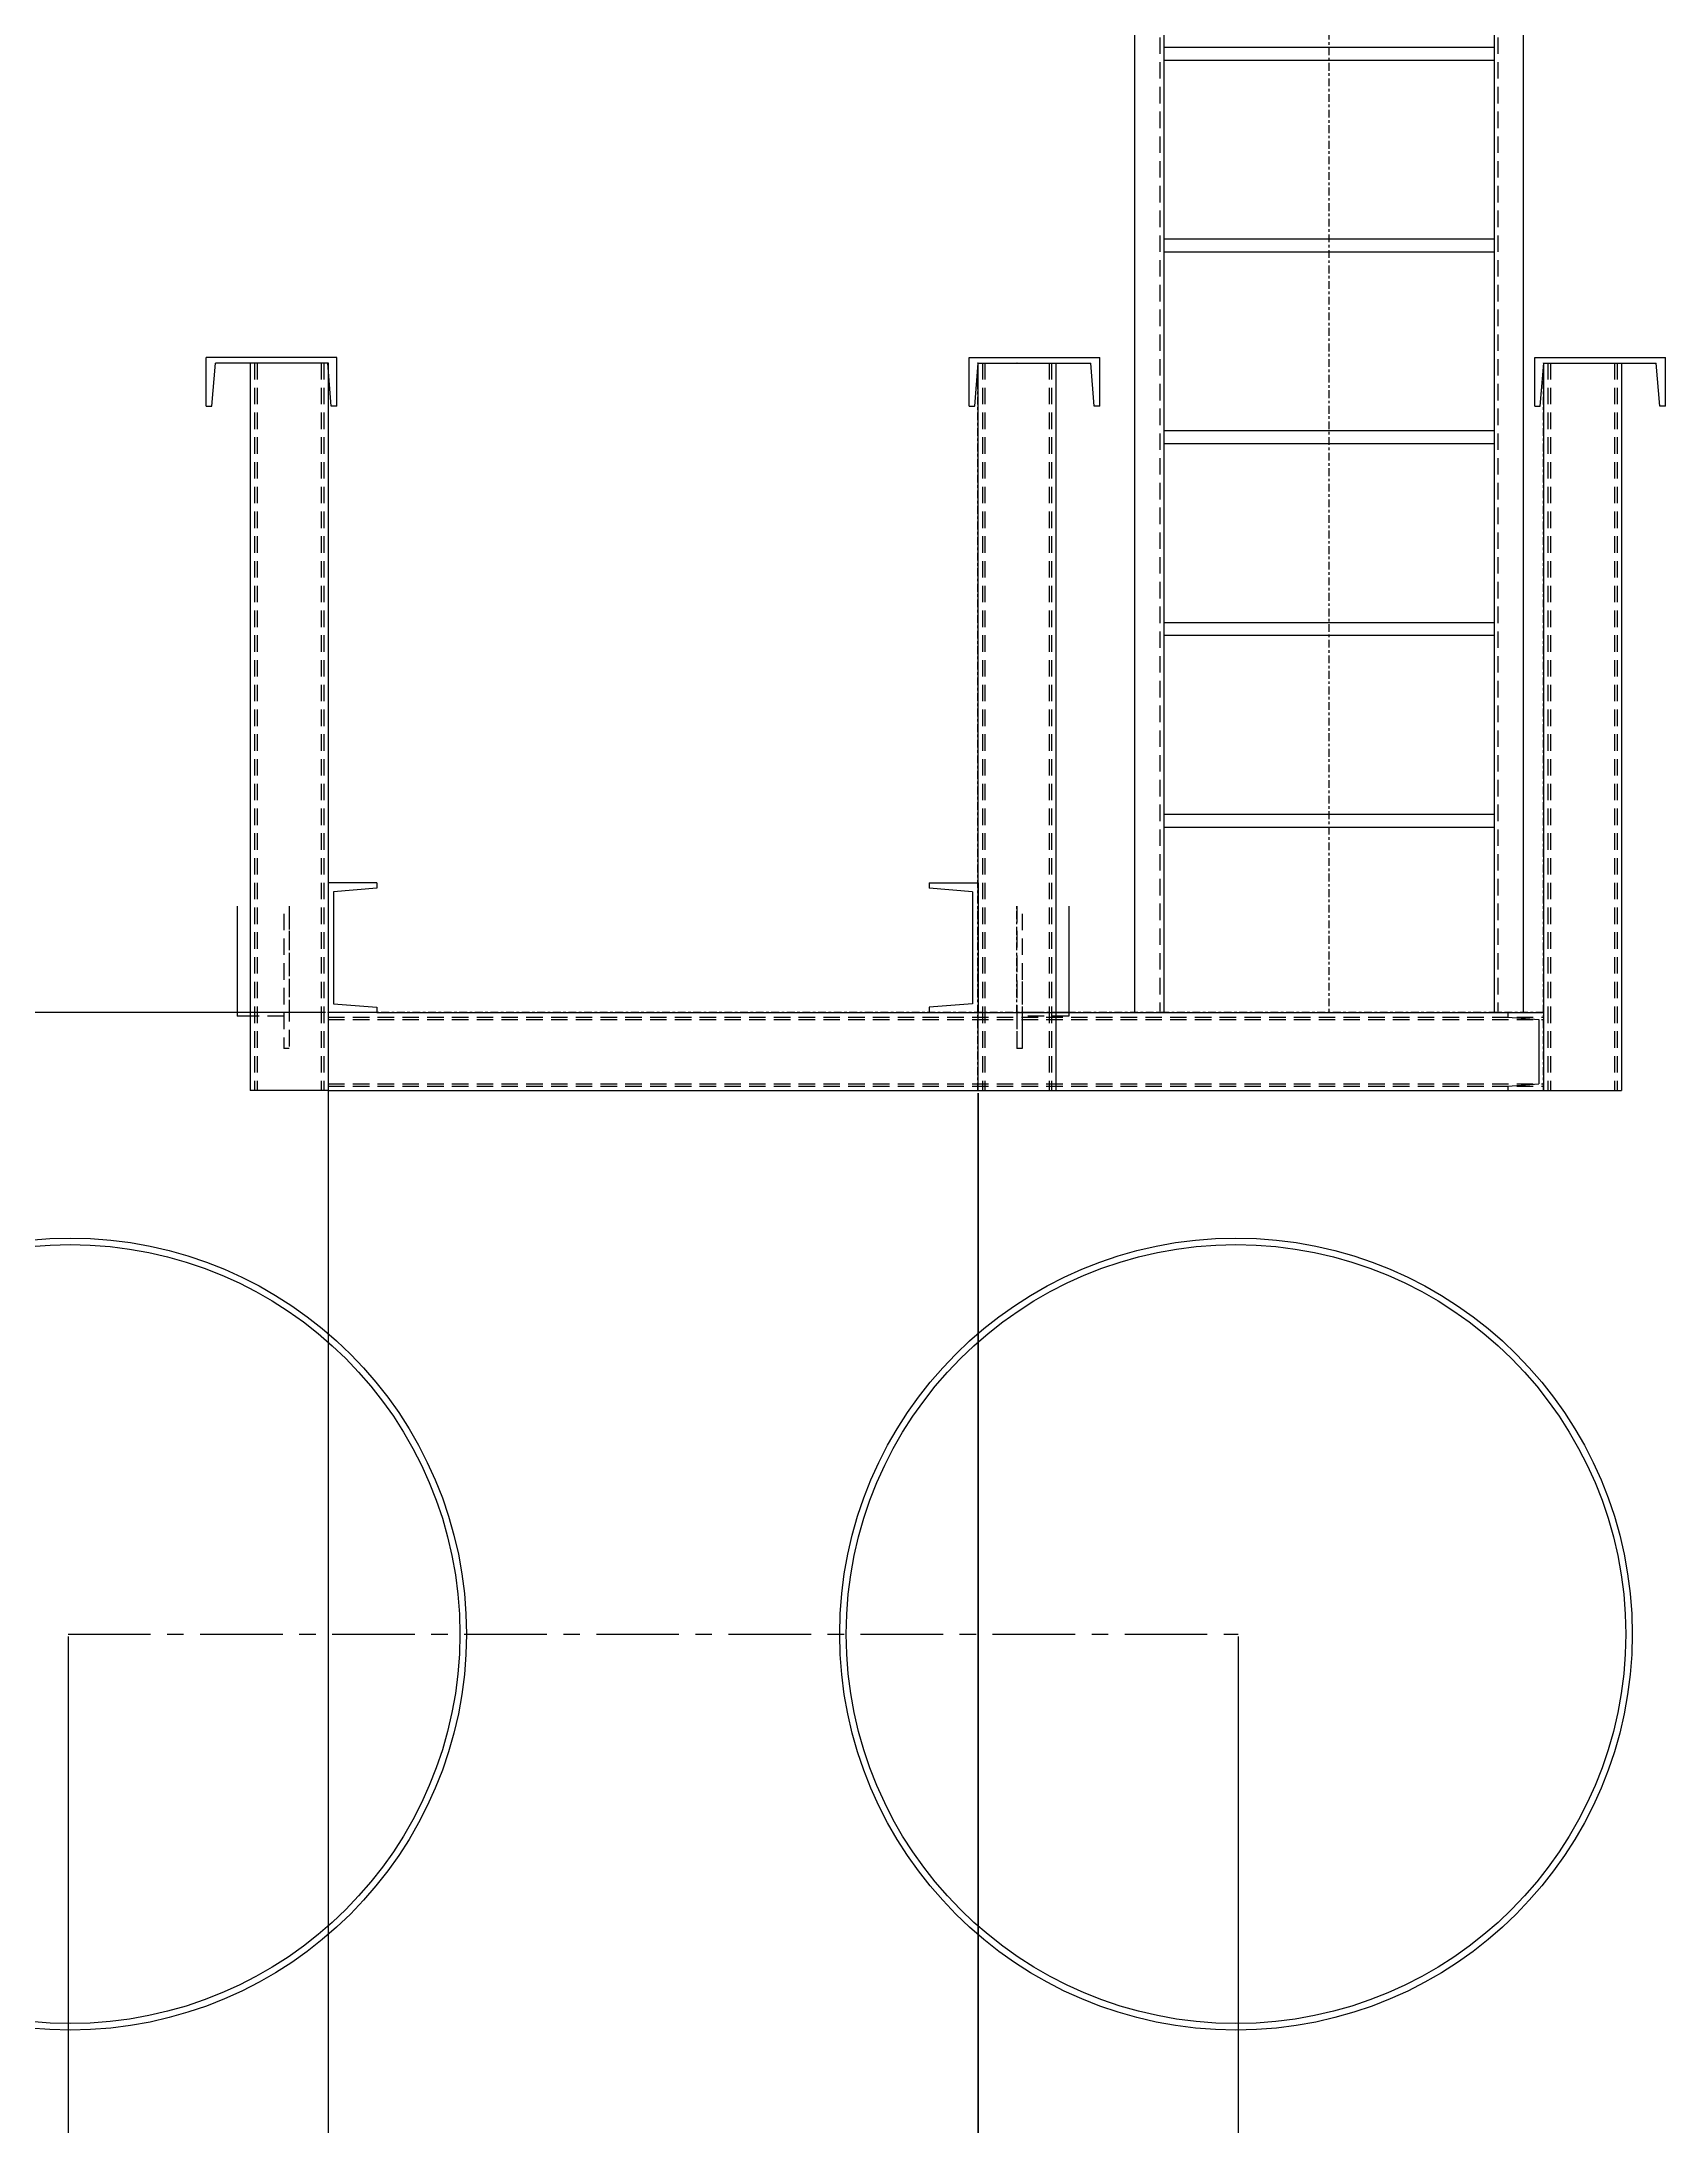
# Model space of a CAD drawing. Header units: millimetres. Extents: x 3475 to 5063, y 878 to 4342.
# Drawn here: x 4438 to 5063, y 1282 to 2085 of the extents above; entities that cross this region are included whole.
import ezdxf

# ---------------------------------------------------------------- set-up
doc = ezdxf.new("R2010")
doc.units = ezdxf.units.MM
for name, pattern in [('CENTER', [50.8, 31.75, -6.35, 6.35, -6.35]), ('HIDDEN', [9.525, 6.35, -3.175]), ('XKITLINE00', [0]), ('XKITLINE03', [6, 3, -1, 1, -1])]:
    doc.linetypes.add(name, pattern=pattern)
doc.styles.add('ROMANS', font='romans.shx')
doc.dimstyles.new('MD300-20', dxfattribs={"dimtxt": 2.5, "dimasz": 2.5, "dimexe": 1, "dimexo": 1, "dimgap": 0.5, "dimtad": 1, "dimdec": 1, "dimlfac": 20, "dimrnd": 0.5, "dimdsep": 46, "dimtxsty": 'ROMANS', "dimcen": 1, "dimclrd": 146, "dimclre": 146, "dimclrt": 30, "dimadec": 1, "dimazin": 2, "dimtfac": 1, "dimtdec": 1, "dimtmove": 0, "dimatfit": 1, "dimfxl": 1, "dimtolj": 1, "dimtzin": 0, "dimlwd": -1, "dimlwe": -1, "dimarcsym": 0})

# ---------------------------------------------------------------- blocks, each defined once
blk = doc.blocks.new('*D8')
at = {"color": 146, "transparency": 16777216}
for p, q in [((4548.26, 1709.91), (4548.26, 1227.54)), ((4448.24, 1470.77), (4448.24, 1227.54)), ((4450.74, 1228.54), (4545.76, 1228.54))]:
    blk.add_line(p, q, dxfattribs=at)
for points in [[(4450.74, 1228.96), (4450.74, 1228.13), (4448.24, 1228.54)], [(4545.76, 1228.96), (4545.76, 1228.13), (4548.26, 1228.54)]]:
    blk.add_solid(points, dxfattribs=at)
at = {"layer": 'DEFPOINTS', "color": 0, "transparency": 16777216}
for p in [(4548.26, 1710.91), (4448.24, 1471.77), (4548.26, 1228.54)]:
    blk.add_point(p, dxfattribs=at)
at = {"color": 30, "transparency": 16777216, "insert": (4498.25, 1230.29), "char_height": 2.5, "attachment_point": 5, "style": 'ROMANS'}
blk.add_mtext('\\A1;2000.5', dxfattribs=at)
blk = doc.blocks.new('*D9')
at = {"color": 146, "transparency": 16777216}
for p, q in [((4548.26, 1697.41), (4548.26, 1227.54)), ((4798.23, 1679.87), (4798.23, 1227.54)), ((4550.76, 1228.54), (4795.73, 1228.54))]:
    blk.add_line(p, q, dxfattribs=at)
for points in [[(4550.76, 1228.96), (4550.76, 1228.13), (4548.26, 1228.54)], [(4795.73, 1228.96), (4795.73, 1228.13), (4798.23, 1228.54)]]:
    blk.add_solid(points, dxfattribs=at)
at = {"layer": 'DEFPOINTS', "color": 0, "transparency": 16777216}
for p in [(4548.26, 1698.41), (4798.23, 1680.87), (4798.23, 1228.54)]:
    blk.add_point(p, dxfattribs=at)
at = {"color": 30, "transparency": 16777216, "insert": (4673.24, 1230.29), "char_height": 2.5, "attachment_point": 5, "style": 'ROMANS'}
blk.add_mtext('\\A1;4999.5', dxfattribs=at)
blk = doc.blocks.new('*D10')
at = {"color": 146, "transparency": 16777216}
for p, q in [((4798.21, 1679.91), (4798.21, 1227.54)), ((4898.24, 1470.77), (4898.24, 1227.54)), ((4800.71, 1228.54), (4895.74, 1228.54))]:
    blk.add_line(p, q, dxfattribs=at)
for points in [[(4800.71, 1228.96), (4800.71, 1228.13), (4798.21, 1228.54)], [(4895.74, 1228.96), (4895.74, 1228.13), (4898.24, 1228.54)]]:
    blk.add_solid(points, dxfattribs=at)
at = {"layer": 'DEFPOINTS', "color": 0, "transparency": 16777216}
for p in [(4798.21, 1680.91), (4898.24, 1471.77), (4898.24, 1228.54)]:
    blk.add_point(p, dxfattribs=at)
at = {"color": 30, "transparency": 16777216, "insert": (4848.22, 1230.29), "char_height": 2.5, "attachment_point": 5, "style": 'ROMANS'}
blk.add_mtext('\\A1;2000.5', dxfattribs=at)
blk = doc.blocks.new('*D11')
at = {"color": 146, "transparency": 16777216}
for p, q in [((4448.24, 1470.77), (4448.24, 1191.43)), ((4898.24, 1470.77), (4898.24, 1191.43)), ((4895.74, 1192.43), (4450.74, 1192.43))]:
    blk.add_line(p, q, dxfattribs=at)
for points in [[(4450.74, 1192.85), (4450.74, 1192.02), (4448.24, 1192.43)], [(4895.74, 1192.85), (4895.74, 1192.02), (4898.24, 1192.43)]]:
    blk.add_solid(points, dxfattribs=at)
at = {"layer": 'DEFPOINTS', "color": 0, "transparency": 16777216}
for p in [(4448.24, 1471.77), (4898.24, 1471.77), (4448.24, 1192.43)]:
    blk.add_point(p, dxfattribs=at)
at = {"color": 30, "transparency": 16777216, "insert": (4673.24, 1194.18), "char_height": 2.5, "attachment_point": 5, "style": 'ROMANS'}
blk.add_mtext('\\A1;9000', dxfattribs=at)
blk = doc.blocks.new('*D12')
at = {"color": 146, "transparency": 16777216}
for p, q in [((4547.26, 3998.41), (4381.18, 3998.41)), ((4382.18, 1713.41), (4382.18, 3995.91)), ((4547.26, 1710.91), (4381.18, 1710.91))]:
    blk.add_line(p, q, dxfattribs=at)
for points in [[(4381.76, 3995.91), (4382.59, 3995.91), (4382.18, 3998.41)], [(4381.76, 1713.41), (4382.59, 1713.41), (4382.18, 1710.91)]]:
    blk.add_solid(points, dxfattribs=at)
at = {"layer": 'DEFPOINTS', "color": 0, "transparency": 16777216}
for p in [(4382.18, 3998.41), (4548.26, 3998.41), (4548.26, 1710.91)]:
    blk.add_point(p, dxfattribs=at)
at = {"color": 30, "transparency": 16777216, "insert": (4380.43, 2854.66), "char_height": 2.5, "attachment_point": 5, "rotation": 90, "style": 'ROMANS'}
blk.add_mtext('\\A1;45750', dxfattribs=at)
blk = doc.blocks.new('U200')
at = {"color": 7, "linetype": 'XKITLINE00'}
for p, q in [((16438.52, 4215.64), (16428.47, 4215.64)), ((16428.9, 4211.89), (16429.17, 4215.22)), ((16437.82, 4215.22), (16429.17, 4215.22)), ((16438.09, 4211.89), (16437.82, 4215.22)), ((16438.52, 4211.89), (16438.52, 4215.64)), ((16438.11, 4211.9), (16438.09, 4211.92))]:
    blk.add_line(p, q, dxfattribs=at)
for p, q in [((16428.47, 4211.89), (16428.47, 4215.64)), ((16428.47, 4211.89), (16428.9, 4211.89)), ((16438.52, 4211.89), (16438.11, 4211.9))]:
    blk.add_line(p, q)

msp = doc.modelspace()

# ---------------------------------------------------------------- linework, layer by layer
at = {"color": 3, "linetype": 'HIDDEN'}
for p, q in [((4868.2074, 4248.4133), (4868.2074, 1710.9125)), ((4998.2074, 4248.4133), (4998.2074, 1710.9125)), ((4869.7074, 2082.3642), (4869.7074, 2077.3642)), ((4996.7074, 2082.3642), (4996.7074, 2077.3642)), ((4869.7074, 2008.5739), (4869.7074, 2003.5739)), ((4996.7074, 2008.5739), (4996.7074, 2003.5739)), ((4519.7201, 1960.9124), (4518.9699, 1960.9124)), ((4519.7201, 1960.9124), (4518.9699, 1960.9124)), ((4519.9562, 1960.9124), (4519.9563, 1680.9126)), ((4520.9162, 1960.9124), (4520.9163, 1680.9126)), ((4545.5962, 1960.9124), (4545.5963, 1680.9126)), ((4546.5562, 1960.9124), (4546.5563, 1680.9126)), ((4547.5449, 1960.9124), (4546.7951, 1960.9124)), ((4548.2562, 1960.9124), (4548.2563, 1710.9125)), ((4799.9062, 1960.9122), (4799.9061, 1680.9125)), ((4800.8662, 1960.9122), (4800.8661, 1680.9125)), ((4825.5462, 1960.9122), (4825.5461, 1680.9124)), ((4826.5062, 1960.9122), (4826.5061, 1680.9124)), ((5015.7062, 1960.9122), (5015.706, 1680.9125)), ((5015.7062, 1960.9121), (5015.706, 1680.9125)), ((5015.7062, 1960.9121), (5045.7062, 1960.9121)), ((5016.431, 1960.9122), (5017.1813, 1960.9122)), ((5017.4062, 1960.9122), (5017.406, 1680.9125)), ((5017.4062, 1960.9121), (5017.406, 1680.9125)), ((5018.3662, 1960.9122), (5018.366, 1680.9125)), ((5018.3662, 1960.9121), (5018.366, 1680.9125)), ((5043.0462, 1960.9122), (5043.046, 1680.9124)), ((5043.0462, 1960.9121), (5043.046, 1680.9124)), ((5044.0062, 1960.9122), (5044.006, 1680.9124)), ((5044.0062, 1960.9121), (5044.006, 1680.9124)), ((5044.2563, 1960.9122), (5045.006, 1960.9122)), ((5045.7062, 1960.9121), (5045.706, 1680.9124)), ((4869.7074, 1934.7835), (4869.7074, 1929.7835)), ((4996.7074, 1934.7835), (4996.7074, 1929.7835)), ((4869.7074, 1860.9932), (4869.7074, 1855.9932)), ((4869.7074, 1860.9932), (4869.7074, 1710.9125)), ((4996.7074, 1860.9932), (4996.7074, 1855.9932)), ((4996.7074, 1860.9932), (4996.7074, 1710.9125)), ((4869.7074, 1787.2028), (4869.7074, 1782.2028)), ((4996.7074, 1787.2028), (4996.7074, 1782.2028)), ((4798.2062, 1760.9125), (4798.2061, 1710.9125)), ((4531.2602, 1748.999), (4531.2602, 1697.15)), ((4533.2602, 1751.9054), (4533.2602, 1697.15)), ((4813.2099, 1751.9052), (4813.2099, 1710.9125)), ((4815.2099, 1748.9988), (4815.2099, 1709.5362)), ((4813.2099, 1722.8412), (4813.2099, 1697.1498)), ((4815.2099, 1722.8412), (4815.2099, 1697.1498)), ((4533.2602, 1710.9127), (4518.2563, 1710.9127)), ((4531.2602, 1709.5364), (4518.2563, 1709.5364)), ((4548.2563, 1710.9125), (4548.2563, 1709.2125)), ((4567.0062, 1710.9125), (4548.2563, 1710.9125)), ((4548.2563, 1709.2125), (5015.7061, 1709.2125)), ((4548.2563, 1709.2125), (4548.2563, 1708.2525)), ((4779.4651, 1710.9125), (5015.7061, 1710.9125)), ((4779.4651, 1710.9125), (4798.2151, 1710.9125)), ((4813.2099, 1710.9125), (4813.2099, 1697.1498)), ((4833.2099, 1710.9125), (4813.2099, 1710.9125)), ((4815.2099, 1709.5362), (4815.2099, 1697.1498)), ((4833.2099, 1709.5362), (4815.2099, 1709.5362)), ((4833.2099, 1710.9125), (4833.2099, 1709.5362)), ((4833.2099, 1710.9125), (4833.2099, 1710.9125)), ((4858.4574, 1710.9125), (4869.7074, 1710.9125)), ((4996.7074, 1710.9125), (5007.9574, 1710.9125)), ((5001.956, 1710.9125), (5001.956, 1709.2125)), ((5015.706, 1710.9125), (5015.706, 1680.9125)), ((5015.7061, 1710.9125), (5015.7061, 1680.9125)), ((5015.7061, 1710.9125), (5015.7061, 1709.2125)), ((5015.7061, 1710.9125), (5015.7061, 1710.9125)), ((5015.7061, 1709.2125), (5015.7061, 1708.2525)), ((4548.2563, 1708.2525), (5015.7061, 1708.2525)), ((5013.956, 1708.2525), (5013.956, 1683.5725)), ((4533.2602, 1697.15), (4531.2602, 1697.15)), ((4815.2099, 1697.1498), (4813.2099, 1697.1498)), ((4548.2563, 1683.5725), (5015.7061, 1683.5725)), ((4548.2563, 1683.5725), (4548.2563, 1682.6125)), ((4548.2563, 1682.6125), (5015.7061, 1682.6125)), ((4548.2563, 1682.6125), (4548.2563, 1680.9125)), ((4828.2061, 1680.9125), (5015.7061, 1680.9125)), ((5001.956, 1682.6125), (5001.956, 1680.9125)), ((5015.706, 1680.9125), (5045.706, 1680.9124)), ((5015.7061, 1683.5725), (5015.7061, 1682.6125)), ((5015.7061, 1682.6125), (5015.7061, 1680.9125)), ((5015.7061, 1680.9125), (5015.7061, 1680.9125))]:
    msp.add_line(p, q, dxfattribs=at)
at = {"color": 1, "linetype": 'XKITLINE03'}
for p, q in [((4933.2074, 4248.4133), (4933.2074, 1710.9125)), ((4533.2576, 1960.9129), (4533.2575, 1960.9129)), ((4548.2562, 1960.9124), (4548.2563, 1680.9126)), ((4798.2061, 1680.9125), (4798.2062, 1960.9122)), ((4813.2069, 1960.9129), (4813.2069, 1960.9129)), ((5015.706, 1680.9125), (5015.7062, 1960.9122)), ((5015.706, 1680.9125), (5015.7062, 1960.9121)), ((5030.7067, 1960.9129), (5030.7186, 1960.9129)), ((4533.2602, 1751.9054), (4533.2602, 1710.9127)), ((4813.2099, 1710.9125), (4813.2099, 1751.9052)), ((4548.2563, 1710.9125), (4548.2562, 1710.9125)), ((5015.7061, 1710.9125), (4548.2563, 1710.9125)), ((4798.2151, 1710.9125), (4798.2139, 1710.9125)), ((5015.706, 1710.9125), (5015.706, 1710.9125))]:
    msp.add_line(p, q, dxfattribs=at)
at = {"color": 7, "linetype": 'XKITLINE00'}
for p, q in [((4858.4574, 2272.8875), (4858.4574, 1710.9125)), ((4869.7074, 2272.8875), (4869.7074, 1710.9125)), ((4996.7074, 2272.8875), (4996.7074, 1710.9125)), ((5007.9574, 2272.8875), (5007.9574, 1710.9125)), ((4996.7074, 2082.3642), (4869.7074, 2082.3642)), ((4996.7074, 2077.3642), (4869.7074, 2077.3642)), ((4996.7074, 2008.5739), (4869.7074, 2008.5739)), ((4996.7074, 2003.5739), (4869.7074, 2003.5739)), ((4518.9699, 1960.9124), (4518.2562, 1960.9124)), ((4518.2562, 1960.9124), (4518.2563, 1680.9126)), ((4546.7951, 1960.9124), (4519.7201, 1960.9124)), ((4548.2562, 1960.9124), (4547.5449, 1960.9124)), ((4548.2562, 1960.9124), (4548.2562, 1760.9125)), ((4798.2062, 1960.9122), (4828.2062, 1960.9122)), ((4798.2062, 1960.9122), (4798.2062, 1760.9125)), ((4828.2062, 1960.9122), (4828.2061, 1680.9124)), ((5015.7062, 1960.9122), (5015.7061, 1710.9125)), ((5015.7062, 1960.9122), (5016.431, 1960.9122)), ((5017.1813, 1960.9122), (5044.2563, 1960.9122)), ((5045.006, 1960.9122), (5045.7062, 1960.9122)), ((5045.7062, 1960.9122), (5045.706, 1680.9124)), ((4996.7074, 1934.7835), (4869.7074, 1934.7835)), ((4996.7074, 1929.7835), (4869.7074, 1929.7835)), ((4996.7074, 1860.9932), (4869.7074, 1860.9932)), ((4996.7074, 1855.9932), (4869.7074, 1855.9932)), ((4996.7074, 1787.2028), (4869.7074, 1787.2028)), ((4996.7074, 1782.2028), (4869.7074, 1782.2028)), ((4548.2562, 1760.9125), (4548.2562, 1710.9125)), ((4548.2562, 1760.9125), (4548.2563, 1760.9125)), ((4567.0063, 1760.9125), (4548.2562, 1760.9125)), ((4567.0062, 1758.7875), (4550.3812, 1757.4575)), ((4550.3812, 1757.4575), (4550.3812, 1714.3675)), ((4567.0062, 1760.9125), (4567.0062, 1758.7875)), ((4567.0062, 1758.7875), (4567.0063, 1758.7875)), ((4779.4651, 1760.9125), (4779.4639, 1760.9125)), ((4779.4651, 1758.7875), (4779.4639, 1758.7875)), ((4779.4651, 1760.9125), (4779.4651, 1758.7875)), ((4779.4651, 1760.9125), (4798.2151, 1760.9125)), ((4796.0901, 1757.4575), (4779.4651, 1758.7875)), ((4796.0901, 1757.4575), (4796.0889, 1757.4575)), ((4796.0901, 1757.4575), (4796.0901, 1714.3675)), ((4798.2151, 1760.9125), (4798.2151, 1710.9125)), ((4513.2602, 1751.9054), (4513.2602, 1709.5364)), ((4833.2099, 1751.9052), (4833.2099, 1710.9125)), ((4518.2563, 1710.9127), (4513.2602, 1710.9127)), ((4518.2563, 1709.5364), (4513.2602, 1709.5364)), ((4567.0062, 1710.9125), (4548.2562, 1710.9125)), ((4548.2563, 1710.9125), (4548.2563, 1680.9126)), ((4548.2563, 1710.9125), (4548.2563, 1680.9125)), ((4550.3812, 1714.3675), (4550.3813, 1714.3675)), ((4550.3812, 1714.3675), (4567.0062, 1713.0375)), ((4567.0062, 1713.0375), (4567.0062, 1710.9125)), ((4567.0062, 1710.9125), (4567.0063, 1710.9125)), ((4567.0062, 1710.9125), (4779.4651, 1710.9125)), ((4779.4651, 1713.0375), (4779.4639, 1713.0375)), ((4779.4639, 1710.9125), (4798.2151, 1710.9125)), ((4796.0901, 1714.3675), (4779.4651, 1713.0375)), ((4779.4651, 1713.0375), (4779.4651, 1710.9125)), ((4796.0901, 1714.3675), (4796.0889, 1714.3675)), ((4798.2061, 1710.9125), (4798.2061, 1680.9125)), ((4798.2151, 1710.9125), (4798.2139, 1710.9125)), ((4798.2151, 1710.9125), (4858.4574, 1710.9125)), ((4858.4574, 1710.9125), (4869.7074, 1710.9125)), ((4869.7074, 1710.9125), (4996.7074, 1710.9125)), ((4996.7074, 1710.9125), (5001.956, 1710.9125)), ((5001.956, 1710.9125), (5001.956, 1709.2125)), ((5001.956, 1710.9125), (5015.706, 1710.9125)), ((5001.956, 1709.2125), (5013.956, 1708.2525)), ((5015.706, 1710.9125), (5015.706, 1680.9125)), ((5013.956, 1708.2525), (5013.956, 1683.5725)), ((4548.2563, 1680.9126), (4518.2563, 1680.9126)), ((4548.2563, 1680.9125), (5001.956, 1680.9125)), ((4798.2061, 1680.9125), (4828.2061, 1680.9124)), ((5001.956, 1682.6125), (5013.956, 1683.5725)), ((5001.956, 1682.6125), (5001.956, 1680.9125)), ((5001.956, 1680.9125), (5015.706, 1680.9125)), ((5015.706, 1680.9125), (5045.706, 1680.9124))]:
    msp.add_line(p, q, dxfattribs=at)
at = {"color": 1, "linetype": 'CENTER'}
msp.add_line((4448.2351, 1471.7682), (4898.2351, 1471.7682), dxfattribs=at)
at = {"color": 1, "linetype": 'XKITLINE00'}
for centre in [(4533.2576, 1960.9129), (4548.2562, 1960.9124), (4798.2062, 1960.9122), (4813.2069, 1960.9129), (5015.7062, 1960.9122), (5015.7062, 1960.9121), (5030.7067, 1960.9129), (4533.2602, 1710.9127), (4548.2563, 1710.9125), (4548.2563, 1710.9125), (4798.2151, 1710.9125), (4813.2099, 1710.9125), (4933.2074, 1710.9125), (5015.706, 1710.9125), (5015.7061, 1710.9125), (4548.2563, 1680.9126), (4798.2061, 1680.9125), (5015.706, 1680.9125), (5015.706, 1680.9125)]:
    msp.add_circle(centre, 0.05, dxfattribs=at)
at = {"color": 8, "linetype": 'XKITLINE00'}
for centre, radius in [((4449.0357, 1471.7682), 152.4), ((4449.0357, 1471.7682), 149.9), ((4897.4346, 1471.7682), 152.4), ((4897.4346, 1471.7682), 149.9)]:
    msp.add_circle(centre, radius, dxfattribs=at)
at = {"color": 1, "linetype": 'Continuous'}
for points in [[(4533.2384, 1960.8667), (4533.2114, 1960.932), (4533.2076, 1960.9129)], [(4533.2384, 1960.8667), (4533.2076, 1960.9129), (4533.2114, 1960.8938)], [(4533.2384, 1960.8667), (4533.2222, 1960.9483), (4533.2114, 1960.932)], [(4533.2384, 1960.8667), (4533.2114, 1960.8938), (4533.2222, 1960.8775)], [(4533.2384, 1960.8667), (4533.2384, 1960.9591), (4533.2222, 1960.9483)], [(4533.2384, 1960.8667), (4533.2767, 1960.9591), (4533.2576, 1960.9629)], [(4533.2384, 1960.8667), (4533.2576, 1960.9629), (4533.2384, 1960.9591)], [(4533.2384, 1960.8667), (4533.2929, 1960.9483), (4533.2767, 1960.9591)], [(4533.2384, 1960.8667), (4533.3038, 1960.932), (4533.2929, 1960.9483)], [(4533.2384, 1960.8667), (4533.3076, 1960.9129), (4533.3038, 1960.932)], [(4533.2384, 1960.8667), (4533.3038, 1960.8938), (4533.3076, 1960.9129)], [(4533.2384, 1960.8667), (4533.2929, 1960.8775), (4533.3038, 1960.8938)], [(4533.2384, 1960.8667), (4533.2767, 1960.8667), (4533.2929, 1960.8775)], [(4533.2384, 1960.8667), (4533.2576, 1960.8629), (4533.2767, 1960.8667)], [(4548.237, 1960.8662), (4548.21, 1960.9316), (4548.2062, 1960.9124)], [(4548.237, 1960.8662), (4548.2062, 1960.9124), (4548.21, 1960.8933)], [(4548.237, 1960.8662), (4548.2208, 1960.9478), (4548.21, 1960.9316)], [(4548.237, 1960.8662), (4548.21, 1960.8933), (4548.2208, 1960.8771)], [(4548.237, 1960.8662), (4548.237, 1960.9586), (4548.2208, 1960.9478)], [(4548.237, 1960.8662), (4548.2753, 1960.9586), (4548.2562, 1960.9624)], [(4548.237, 1960.8662), (4548.2562, 1960.9624), (4548.237, 1960.9586)], [(4548.237, 1960.8662), (4548.2915, 1960.9478), (4548.2753, 1960.9586)], [(4548.237, 1960.8662), (4548.3024, 1960.9316), (4548.2915, 1960.9478)], [(4548.237, 1960.8662), (4548.3062, 1960.9124), (4548.3024, 1960.9316)], [(4548.237, 1960.8662), (4548.3024, 1960.8933), (4548.3062, 1960.9124)], [(4548.237, 1960.8662), (4548.2915, 1960.8771), (4548.3024, 1960.8933)], [(4548.237, 1960.8662), (4548.2753, 1960.8662), (4548.2915, 1960.8771)], [(4548.237, 1960.8662), (4548.2562, 1960.8624), (4548.2753, 1960.8662)], [(4798.1871, 1960.866), (4798.16, 1960.9314), (4798.1562, 1960.9122)], [(4798.1871, 1960.866), (4798.1562, 1960.9122), (4798.16, 1960.8931)], [(4798.1871, 1960.866), (4798.1709, 1960.9476), (4798.16, 1960.9314)], [(4798.1871, 1960.866), (4798.16, 1960.8931), (4798.1709, 1960.8769)], [(4798.1871, 1960.866), (4798.1871, 1960.9584), (4798.1709, 1960.9476)], [(4798.1871, 1960.866), (4798.2254, 1960.9584), (4798.2062, 1960.9622)], [(4798.1871, 1960.866), (4798.2062, 1960.9622), (4798.1871, 1960.9584)], [(4798.1871, 1960.866), (4798.2416, 1960.9476), (4798.2254, 1960.9584)], [(4798.1871, 1960.866), (4798.2524, 1960.9314), (4798.2416, 1960.9476)], [(4798.1871, 1960.866), (4798.2562, 1960.9122), (4798.2524, 1960.9314)], [(4798.1871, 1960.866), (4798.2524, 1960.8931), (4798.2562, 1960.9122)], [(4798.1871, 1960.866), (4798.2416, 1960.8769), (4798.2524, 1960.8931)], [(4798.1871, 1960.866), (4798.2254, 1960.866), (4798.2416, 1960.8769)], [(4798.1871, 1960.866), (4798.2062, 1960.8622), (4798.2254, 1960.866)], [(4813.1878, 1960.8667), (4813.1607, 1960.932), (4813.1569, 1960.9129)], [(4813.1878, 1960.8667), (4813.1569, 1960.9129), (4813.1607, 1960.8938)], [(4813.1878, 1960.8667), (4813.1716, 1960.9483), (4813.1607, 1960.932)], [(4813.1878, 1960.8667), (4813.1607, 1960.8938), (4813.1716, 1960.8775)], [(4813.1878, 1960.8667), (4813.1878, 1960.9591), (4813.1716, 1960.9483)], [(4813.1878, 1960.8667), (4813.2261, 1960.9591), (4813.2069, 1960.9629)], [(4813.1878, 1960.8667), (4813.2069, 1960.9629), (4813.1878, 1960.9591)], [(4813.1878, 1960.8667), (4813.2423, 1960.9483), (4813.2261, 1960.9591)], [(4813.1878, 1960.8667), (4813.2531, 1960.932), (4813.2423, 1960.9483)], [(4813.1878, 1960.8667), (4813.2569, 1960.9129), (4813.2531, 1960.932)], [(4813.1878, 1960.8667), (4813.2531, 1960.8938), (4813.2569, 1960.9129)], [(4813.1878, 1960.8667), (4813.2423, 1960.8775), (4813.2531, 1960.8938)], [(4813.1878, 1960.8667), (4813.2261, 1960.8667), (4813.2423, 1960.8775)], [(4813.1878, 1960.8667), (4813.2069, 1960.8629), (4813.2261, 1960.8667)], [(5015.687, 1960.866), (5015.66, 1960.9313), (5015.6562, 1960.9122)], [(5015.687, 1960.866), (5015.66, 1960.9313), (5015.6562, 1960.9121)], [(5015.687, 1960.866), (5015.6562, 1960.9122), (5015.66, 1960.893)], [(5015.687, 1960.866), (5015.6562, 1960.9121), (5015.66, 1960.893)], [(5015.687, 1960.866), (5015.6708, 1960.9475), (5015.66, 1960.9313)], [(5015.687, 1960.866), (5015.6708, 1960.9475), (5015.66, 1960.9313)], [(5015.687, 1960.866), (5015.66, 1960.893), (5015.6708, 1960.8768)], [(5015.687, 1960.866), (5015.66, 1960.893), (5015.6708, 1960.8768)], [(5015.687, 1960.866), (5015.687, 1960.9584), (5015.6708, 1960.9475)], [(5015.687, 1960.866), (5015.687, 1960.9583), (5015.6708, 1960.9475)], [(5015.687, 1960.866), (5015.7253, 1960.9584), (5015.7062, 1960.9622)], [(5015.687, 1960.866), (5015.7062, 1960.9622), (5015.687, 1960.9584)], [(5015.687, 1960.866), (5015.7253, 1960.9583), (5015.7062, 1960.9621)], [(5015.687, 1960.866), (5015.7062, 1960.9621), (5015.687, 1960.9583)], [(5015.687, 1960.866), (5015.7415, 1960.9475), (5015.7253, 1960.9584)], [(5015.687, 1960.866), (5015.7415, 1960.9475), (5015.7253, 1960.9583)], [(5015.687, 1960.866), (5015.7523, 1960.9313), (5015.7415, 1960.9475)], [(5015.687, 1960.866), (5015.7524, 1960.9313), (5015.7415, 1960.9475)], [(5015.687, 1960.866), (5015.7562, 1960.9122), (5015.7523, 1960.9313)], [(5015.687, 1960.866), (5015.7562, 1960.9121), (5015.7524, 1960.9313)], [(5015.687, 1960.866), (5015.7523, 1960.893), (5015.7562, 1960.9122)], [(5015.687, 1960.866), (5015.7524, 1960.893), (5015.7562, 1960.9121)], [(5015.687, 1960.866), (5015.7415, 1960.8768), (5015.7523, 1960.893)], [(5015.687, 1960.866), (5015.7415, 1960.8768), (5015.7524, 1960.893)], [(5015.687, 1960.866), (5015.7253, 1960.866), (5015.7415, 1960.8768)], [(5015.687, 1960.866), (5015.7253, 1960.866), (5015.7415, 1960.8768)], [(5015.687, 1960.866), (5015.7062, 1960.8622), (5015.7253, 1960.866)], [(5015.687, 1960.866), (5015.7062, 1960.8621), (5015.7253, 1960.866)], [(5030.6876, 1960.8667), (5030.6605, 1960.932), (5030.6567, 1960.9129)], [(5030.6876, 1960.8667), (5030.6567, 1960.9129), (5030.6605, 1960.8938)], [(5030.6876, 1960.8667), (5030.6714, 1960.9483), (5030.6605, 1960.932)], [(5030.6876, 1960.8667), (5030.6605, 1960.8938), (5030.6714, 1960.8775)], [(5030.6876, 1960.8667), (5030.6876, 1960.9591), (5030.6714, 1960.9483)], [(5030.6876, 1960.8667), (5030.7259, 1960.9591), (5030.7067, 1960.9629)], [(5030.6876, 1960.8667), (5030.7067, 1960.9629), (5030.6876, 1960.9591)], [(5030.6876, 1960.8667), (5030.7421, 1960.9483), (5030.7259, 1960.9591)], [(5030.6876, 1960.8667), (5030.7529, 1960.932), (5030.7421, 1960.9483)], [(5030.6876, 1960.8667), (5030.7567, 1960.9129), (5030.7529, 1960.932)], [(5030.6876, 1960.8667), (5030.7529, 1960.8938), (5030.7567, 1960.9129)], [(5030.6876, 1960.8667), (5030.7421, 1960.8775), (5030.7529, 1960.8938)], [(5030.6876, 1960.8667), (5030.7259, 1960.8667), (5030.7421, 1960.8775)], [(5030.6876, 1960.8667), (5030.7067, 1960.8629), (5030.7259, 1960.8667)], [(4533.2411, 1710.8665), (4533.214, 1710.9318), (4533.2102, 1710.9127)], [(4533.2411, 1710.8665), (4533.2102, 1710.9127), (4533.214, 1710.8936)], [(4533.2411, 1710.8665), (4533.2248, 1710.9481), (4533.214, 1710.9318)], [(4533.2411, 1710.8665), (4533.214, 1710.8936), (4533.2248, 1710.8773)], [(4533.2411, 1710.8665), (4533.2411, 1710.9589), (4533.2248, 1710.9481)], [(4533.2411, 1710.8665), (4533.2793, 1710.9589), (4533.2602, 1710.9627)], [(4533.2411, 1710.8665), (4533.2602, 1710.9627), (4533.2411, 1710.9589)], [(4533.2411, 1710.8665), (4533.2956, 1710.9481), (4533.2793, 1710.9589)], [(4533.2411, 1710.8665), (4533.3064, 1710.9318), (4533.2956, 1710.9481)], [(4533.2411, 1710.8665), (4533.3102, 1710.9127), (4533.3064, 1710.9318)], [(4533.2411, 1710.8665), (4533.3064, 1710.8936), (4533.3102, 1710.9127)], [(4533.2411, 1710.8665), (4533.2956, 1710.8773), (4533.3064, 1710.8936)], [(4533.2411, 1710.8665), (4533.2793, 1710.8665), (4533.2956, 1710.8773)], [(4533.2411, 1710.8665), (4533.2602, 1710.8627), (4533.2793, 1710.8665)], [(4548.2372, 1710.8663), (4548.2101, 1710.9316), (4548.2063, 1710.9125)], [(4548.2372, 1710.8663), (4548.2101, 1710.9316), (4548.2063, 1710.9125)], [(4548.2372, 1710.8663), (4548.2063, 1710.9125), (4548.2101, 1710.8933)], [(4548.2372, 1710.8663), (4548.2063, 1710.9125), (4548.2101, 1710.8933)], [(4548.2372, 1710.8663), (4548.2209, 1710.9478), (4548.2101, 1710.9316)], [(4548.2372, 1710.8663), (4548.2209, 1710.9478), (4548.2101, 1710.9316)], [(4548.2372, 1710.8663), (4548.2101, 1710.8933), (4548.2209, 1710.8771)], [(4548.2372, 1710.8663), (4548.2101, 1710.8933), (4548.2209, 1710.8771)], [(4548.2372, 1710.8663), (4548.2372, 1710.9586), (4548.2209, 1710.9478)], [(4548.2372, 1710.8663), (4548.2372, 1710.9586), (4548.2209, 1710.9478)], [(4548.2372, 1710.8663), (4548.2754, 1710.9586), (4548.2563, 1710.9625)], [(4548.2372, 1710.8663), (4548.2563, 1710.9625), (4548.2372, 1710.9586)], [(4548.2372, 1710.8663), (4548.2754, 1710.9586), (4548.2563, 1710.9625)], [(4548.2372, 1710.8663), (4548.2563, 1710.9625), (4548.2372, 1710.9586)], [(4548.2372, 1710.8663), (4548.2917, 1710.9478), (4548.2754, 1710.9586)], [(4548.2372, 1710.8663), (4548.2916, 1710.9478), (4548.2754, 1710.9586)], [(4548.2372, 1710.8663), (4548.3025, 1710.9316), (4548.2917, 1710.9478)], [(4548.2372, 1710.8663), (4548.3025, 1710.9316), (4548.2916, 1710.9478)], [(4548.2372, 1710.8663), (4548.3063, 1710.9125), (4548.3025, 1710.9316)], [(4548.2372, 1710.8663), (4548.3063, 1710.9125), (4548.3025, 1710.9316)], [(4548.2372, 1710.8663), (4548.3025, 1710.8933), (4548.3063, 1710.9125)], [(4548.2372, 1710.8663), (4548.3025, 1710.8933), (4548.3063, 1710.9125)], [(4548.2372, 1710.8663), (4548.2917, 1710.8771), (4548.3025, 1710.8933)], [(4548.2372, 1710.8663), (4548.2916, 1710.8771), (4548.3025, 1710.8933)], [(4548.2372, 1710.8663), (4548.2754, 1710.8663), (4548.2917, 1710.8771)], [(4548.2372, 1710.8663), (4548.2754, 1710.8663), (4548.2916, 1710.8771)], [(4548.2372, 1710.8663), (4548.2563, 1710.8625), (4548.2754, 1710.8663)], [(4548.2372, 1710.8663), (4548.2563, 1710.8625), (4548.2754, 1710.8663)], [(4798.1959, 1710.8663), (4798.1689, 1710.9316), (4798.1651, 1710.9125)], [(4798.1959, 1710.8663), (4798.1651, 1710.9125), (4798.1689, 1710.8933)], [(4798.1959, 1710.8663), (4798.1797, 1710.9478), (4798.1689, 1710.9316)], [(4798.1959, 1710.8663), (4798.1689, 1710.8933), (4798.1797, 1710.8771)], [(4798.1959, 1710.8663), (4798.1959, 1710.9586), (4798.1797, 1710.9478)], [(4798.1959, 1710.8663), (4798.2342, 1710.9586), (4798.2151, 1710.9625)], [(4798.1959, 1710.8663), (4798.2151, 1710.9625), (4798.1959, 1710.9586)], [(4798.1959, 1710.8663), (4798.2504, 1710.9478), (4798.2342, 1710.9586)], [(4798.1959, 1710.8663), (4798.2612, 1710.9316), (4798.2504, 1710.9478)], [(4798.1959, 1710.8663), (4798.2651, 1710.9125), (4798.2612, 1710.9316)], [(4798.1959, 1710.8663), (4798.2612, 1710.8933), (4798.2651, 1710.9125)], [(4798.1959, 1710.8663), (4798.2504, 1710.8771), (4798.2612, 1710.8933)], [(4798.1959, 1710.8663), (4798.2342, 1710.8663), (4798.2504, 1710.8771)], [(4798.1959, 1710.8663), (4798.2151, 1710.8625), (4798.2342, 1710.8663)], [(4813.1908, 1710.8663), (4813.1637, 1710.9316), (4813.1599, 1710.9125)], [(4813.1908, 1710.8663), (4813.1599, 1710.9125), (4813.1637, 1710.8934)], [(4813.1908, 1710.8663), (4813.1746, 1710.9478), (4813.1637, 1710.9316)], [(4813.1908, 1710.8663), (4813.1637, 1710.8934), (4813.1746, 1710.8771)], [(4813.1908, 1710.8663), (4813.1908, 1710.9587), (4813.1746, 1710.9478)], [(4813.1908, 1710.8663), (4813.2291, 1710.9587), (4813.2099, 1710.9625)], [(4813.1908, 1710.8663), (4813.2099, 1710.9625), (4813.1908, 1710.9587)], [(4813.1908, 1710.8663), (4813.2453, 1710.9478), (4813.2291, 1710.9587)], [(4813.1908, 1710.8663), (4813.2561, 1710.9316), (4813.2453, 1710.9478)], [(4813.1908, 1710.8663), (4813.2599, 1710.9125), (4813.2561, 1710.9316)], [(4813.1908, 1710.8663), (4813.2561, 1710.8934), (4813.2599, 1710.9125)], [(4813.1908, 1710.8663), (4813.2453, 1710.8771), (4813.2561, 1710.8934)], [(4813.1908, 1710.8663), (4813.2291, 1710.8663), (4813.2453, 1710.8771)], [(4813.1908, 1710.8663), (4813.2099, 1710.8625), (4813.2291, 1710.8663)], [(4933.1883, 1710.8663), (4933.1612, 1710.9316), (4933.1574, 1710.9125)], [(4933.1883, 1710.8663), (4933.1574, 1710.9125), (4933.1612, 1710.8933)], [(4933.1883, 1710.8663), (4933.1721, 1710.9478), (4933.1612, 1710.9316)], [(4933.1883, 1710.8663), (4933.1612, 1710.8933), (4933.1721, 1710.8771)], [(4933.1883, 1710.8663), (4933.1883, 1710.9586), (4933.1721, 1710.9478)], [(4933.1883, 1710.8663), (4933.2265, 1710.9586), (4933.2074, 1710.9625)], [(4933.1883, 1710.8663), (4933.2074, 1710.9625), (4933.1883, 1710.9586)], [(4933.1883, 1710.8663), (4933.2428, 1710.9478), (4933.2265, 1710.9586)], [(4933.1883, 1710.8663), (4933.2536, 1710.9316), (4933.2428, 1710.9478)], [(4933.1883, 1710.8663), (4933.2574, 1710.9125), (4933.2536, 1710.9316)], [(4933.1883, 1710.8663), (4933.2536, 1710.8933), (4933.2574, 1710.9125)], [(4933.1883, 1710.8663), (4933.2428, 1710.8771), (4933.2536, 1710.8933)], [(4933.1883, 1710.8663), (4933.2265, 1710.8663), (4933.2428, 1710.8771)], [(4933.1883, 1710.8663), (4933.2074, 1710.8625), (4933.2265, 1710.8663)], [(5015.6869, 1710.8663), (5015.6598, 1710.9316), (5015.656, 1710.9125)], [(5015.6869, 1710.8663), (5015.656, 1710.9125), (5015.6598, 1710.8933)], [(5015.6869, 1710.8663), (5015.6599, 1710.9316), (5015.6561, 1710.9125)], [(5015.6869, 1710.8663), (5015.6561, 1710.9125), (5015.6599, 1710.8933)], [(5015.6869, 1710.8663), (5015.6707, 1710.9478), (5015.6598, 1710.9316)], [(5015.6869, 1710.8663), (5015.6598, 1710.8933), (5015.6707, 1710.8771)], [(5015.6869, 1710.8663), (5015.6707, 1710.9478), (5015.6599, 1710.9316)], [(5015.6869, 1710.8663), (5015.6599, 1710.8933), (5015.6707, 1710.8771)], [(5015.6869, 1710.8663), (5015.6869, 1710.9586), (5015.6707, 1710.9478)], [(5015.6869, 1710.8663), (5015.6869, 1710.9586), (5015.6707, 1710.9478)], [(5015.6869, 1710.8663), (5015.7252, 1710.9586), (5015.706, 1710.9625)], [(5015.6869, 1710.8663), (5015.706, 1710.9625), (5015.6869, 1710.9586)], [(5015.6869, 1710.8663), (5015.7252, 1710.9586), (5015.7061, 1710.9625)], [(5015.6869, 1710.8663), (5015.7061, 1710.9625), (5015.6869, 1710.9586)], [(5015.6869, 1710.8663), (5015.7414, 1710.9478), (5015.7252, 1710.9586)], [(5015.6869, 1710.8663), (5015.7414, 1710.9478), (5015.7252, 1710.9586)], [(5015.6869, 1710.8663), (5015.7522, 1710.9316), (5015.7414, 1710.9478)], [(5015.6869, 1710.8663), (5015.7523, 1710.9316), (5015.7414, 1710.9478)], [(5015.6869, 1710.8663), (5015.756, 1710.9125), (5015.7522, 1710.9316)], [(5015.6869, 1710.8663), (5015.7561, 1710.9125), (5015.7523, 1710.9316)], [(5015.6869, 1710.8663), (5015.7522, 1710.8933), (5015.756, 1710.9125)], [(5015.6869, 1710.8663), (5015.7523, 1710.8933), (5015.7561, 1710.9125)], [(5015.6869, 1710.8663), (5015.7414, 1710.8771), (5015.7522, 1710.8933)], [(5015.6869, 1710.8663), (5015.7414, 1710.8771), (5015.7523, 1710.8933)], [(5015.6869, 1710.8663), (5015.7252, 1710.8663), (5015.7414, 1710.8771)], [(5015.6869, 1710.8663), (5015.7252, 1710.8663), (5015.7414, 1710.8771)], [(5015.6869, 1710.8663), (5015.706, 1710.8625), (5015.7252, 1710.8663)], [(5015.6869, 1710.8663), (5015.7061, 1710.8625), (5015.7252, 1710.8663)], [(4548.2371, 1680.8664), (4548.2101, 1680.9317), (4548.2063, 1680.9126)], [(4548.2371, 1680.8664), (4548.2063, 1680.9126), (4548.2101, 1680.8935)], [(4548.2371, 1680.8664), (4548.2209, 1680.948), (4548.2101, 1680.9317)], [(4548.2371, 1680.8664), (4548.2101, 1680.8935), (4548.2209, 1680.8772)], [(4548.2371, 1680.8664), (4548.2371, 1680.9588), (4548.2209, 1680.948)], [(4548.2371, 1680.8664), (4548.2754, 1680.9588), (4548.2563, 1680.9626)], [(4548.2371, 1680.8664), (4548.2563, 1680.9626), (4548.2371, 1680.9588)], [(4548.2371, 1680.8664), (4548.2916, 1680.948), (4548.2754, 1680.9588)], [(4548.2371, 1680.8664), (4548.3025, 1680.9317), (4548.2916, 1680.948)], [(4548.2371, 1680.8664), (4548.3063, 1680.9126), (4548.3025, 1680.9317)], [(4548.2371, 1680.8664), (4548.3025, 1680.8935), (4548.3063, 1680.9126)], [(4548.2371, 1680.8664), (4548.2916, 1680.8772), (4548.3025, 1680.8935)], [(4548.2371, 1680.8664), (4548.2754, 1680.8664), (4548.2916, 1680.8772)], [(4548.2371, 1680.8664), (4548.2563, 1680.8626), (4548.2754, 1680.8664)], [(4798.187, 1680.8663), (4798.1599, 1680.9316), (4798.1561, 1680.9125)], [(4798.187, 1680.8663), (4798.1561, 1680.9125), (4798.1599, 1680.8933)], [(4798.187, 1680.8663), (4798.1708, 1680.9478), (4798.1599, 1680.9316)], [(4798.187, 1680.8663), (4798.1599, 1680.8933), (4798.1708, 1680.8771)], [(4798.187, 1680.8663), (4798.187, 1680.9586), (4798.1708, 1680.9478)], [(4798.187, 1680.8663), (4798.2253, 1680.9586), (4798.2061, 1680.9625)], [(4798.187, 1680.8663), (4798.2061, 1680.9625), (4798.187, 1680.9586)], [(4798.187, 1680.8663), (4798.2415, 1680.9478), (4798.2253, 1680.9586)], [(4798.187, 1680.8663), (4798.2523, 1680.9316), (4798.2415, 1680.9478)], [(4798.187, 1680.8663), (4798.2561, 1680.9125), (4798.2523, 1680.9316)], [(4798.187, 1680.8663), (4798.2523, 1680.8933), (4798.2561, 1680.9125)], [(4798.187, 1680.8663), (4798.2415, 1680.8771), (4798.2523, 1680.8933)], [(4798.187, 1680.8663), (4798.2253, 1680.8663), (4798.2415, 1680.8771)], [(4798.187, 1680.8663), (4798.2061, 1680.8625), (4798.2253, 1680.8663)], [(5015.6869, 1680.8663), (5015.6598, 1680.9316), (5015.656, 1680.9125)], [(5015.6869, 1680.8663), (5015.6599, 1680.9316), (5015.656, 1680.9125)], [(5015.6869, 1680.8663), (5015.656, 1680.9125), (5015.6598, 1680.8933)], [(5015.6869, 1680.8663), (5015.656, 1680.9125), (5015.6599, 1680.8933)], [(5015.6869, 1680.8663), (5015.6707, 1680.9478), (5015.6598, 1680.9316)], [(5015.6869, 1680.8663), (5015.6598, 1680.8933), (5015.6707, 1680.8771)], [(5015.6869, 1680.8663), (5015.6707, 1680.9478), (5015.6599, 1680.9316)], [(5015.6869, 1680.8663), (5015.6599, 1680.8933), (5015.6707, 1680.8771)], [(5015.6869, 1680.8663), (5015.6869, 1680.9586), (5015.6707, 1680.9478)], [(5015.6869, 1680.8663), (5015.6869, 1680.9586), (5015.6707, 1680.9478)], [(5015.6869, 1680.8663), (5015.7252, 1680.9586), (5015.706, 1680.9625)], [(5015.6869, 1680.8663), (5015.706, 1680.9625), (5015.6869, 1680.9586)], [(5015.6869, 1680.8663), (5015.7252, 1680.9586), (5015.706, 1680.9625)], [(5015.6869, 1680.8663), (5015.706, 1680.9625), (5015.6869, 1680.9586)], [(5015.6869, 1680.8663), (5015.7414, 1680.9478), (5015.7252, 1680.9586)], [(5015.6869, 1680.8663), (5015.7414, 1680.9478), (5015.7252, 1680.9586)], [(5015.6869, 1680.8663), (5015.7522, 1680.9316), (5015.7414, 1680.9478)], [(5015.6869, 1680.8663), (5015.7522, 1680.9316), (5015.7414, 1680.9478)], [(5015.6869, 1680.8663), (5015.756, 1680.9125), (5015.7522, 1680.9316)], [(5015.6869, 1680.8663), (5015.756, 1680.9125), (5015.7522, 1680.9316)], [(5015.6869, 1680.8663), (5015.7522, 1680.8933), (5015.756, 1680.9125)], [(5015.6869, 1680.8663), (5015.7522, 1680.8933), (5015.756, 1680.9125)], [(5015.6869, 1680.8663), (5015.7414, 1680.8771), (5015.7522, 1680.8933)], [(5015.6869, 1680.8663), (5015.7414, 1680.8771), (5015.7522, 1680.8933)], [(5015.6869, 1680.8663), (5015.7252, 1680.8663), (5015.7414, 1680.8771)], [(5015.6869, 1680.8663), (5015.7252, 1680.8663), (5015.7414, 1680.8771)], [(5015.6869, 1680.8663), (5015.706, 1680.8625), (5015.7252, 1680.8663)], [(5015.6869, 1680.8663), (5015.706, 1680.8625), (5015.7252, 1680.8663)]]:
    msp.add_solid(points, dxfattribs=at)

# ---------------------------------------------------------------- block references
at = {"yscale": 5, "zscale": 5}
for p, xscale in [((-77640.9667, -19115.1729), 5), ((86987.4291, -19115.1731), -5), ((87204.929, -19115.1731), -5)]:
    msp.add_blockref('U200', p, dxfattribs=dict(at, xscale=xscale))

# ---------------------------------------------------------------- dimensions: what is measured, and where the dimension line sits
dim = msp.add_linear_dim(base=(4382.1752, 3998.4133), p1=(4548.2563, 1710.9125), p2=(4548.2562, 3998.4133), angle=90, dimstyle='MD300-20')
dim.commit()
dim.dimension.update_dxf_attribs({"geometry": '*D12', "text_midpoint": (4380.4252, 2854.6629)})
for base, p1, p2, picture, middle in [((4548.2563, 1228.5432), (4448.2351, 1471.7682), (4548.2563, 1710.9125), '*D8', (4498.2457, 1230.2932)), ((4798.2253, 1228.5432), (4548.2563, 1698.4125), (4798.2253, 1680.8663), '*D9', (4673.2408, 1230.2932)), ((4898.2351, 1228.5432), (4798.2061, 1680.9125), (4898.2351, 1471.7682), '*D10', (4848.2206, 1230.2932)), ((4448.2351, 1192.4323), (4898.2351, 1471.7682), (4448.2351, 1471.7682), '*D11', (4673.2351, 1194.1823))]:
    dim = msp.add_linear_dim(base=base, p1=p1, p2=p2, dimstyle='MD300-20')
    dim.commit()
    dim.dimension.update_dxf_attribs({"geometry": picture, "text_midpoint": middle})

doc.saveas('drawing.dxf')
